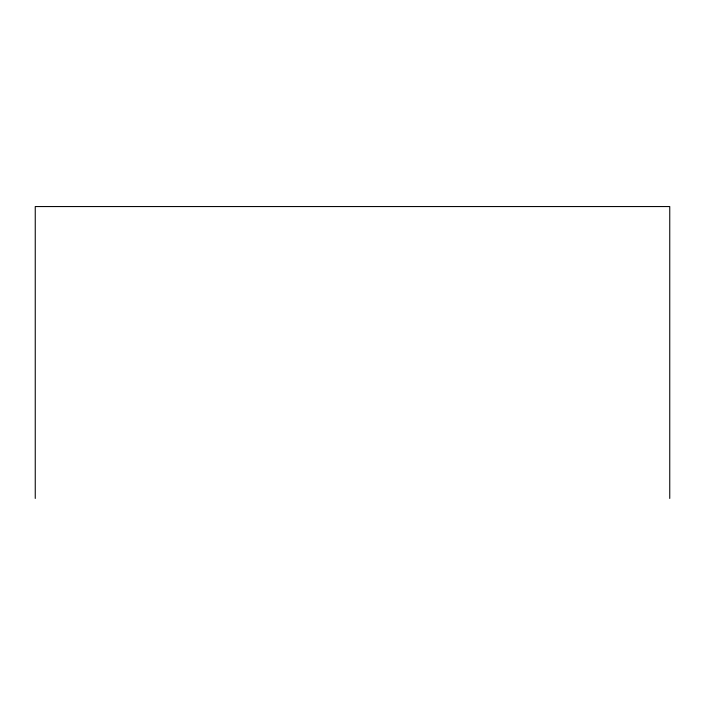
<?xml version="1.0" encoding="UTF-8"?>
<svg xmlns="http://www.w3.org/2000/svg" width="705" height="705" viewBox="0 0 705 705"><rect width="100%" height="100%" fill="white"/><g stroke="black" fill="none" stroke-linecap="round" stroke-linejoin="round"><path stroke-width="1.06" d="M669.75 498.444L669.75 206.556L35.25 206.556L35.25 498.444"/></g></svg>
